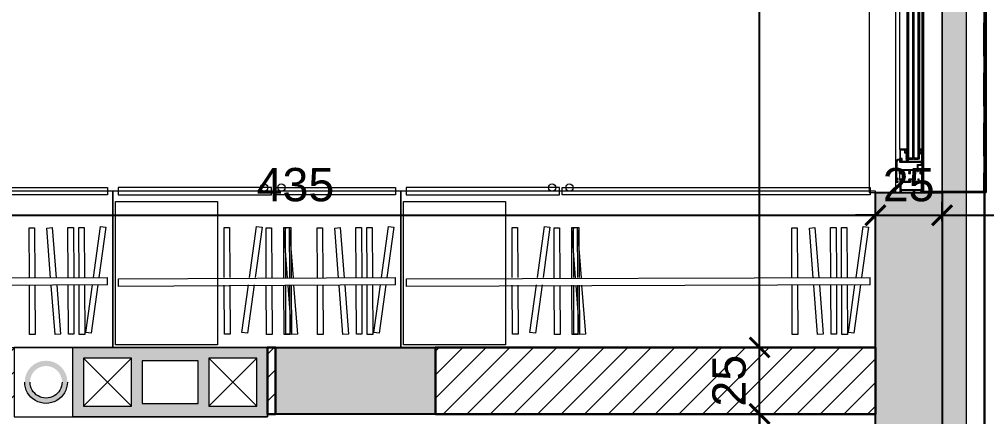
# Model space of a CAD drawing. Header units: centimetres. Extents: x 111832 to 117233, y -55119 to -48329.
# Drawn here: x 115608.3 to 115971.1, y -52508.4 to -52359.2 of the extents above; entities that cross this region are included whole.
import ezdxf

# ---------------------------------------------------------------- set-up
doc = ezdxf.new("R2010")
doc.units = ezdxf.units.CM
doc.header["$LTSCALE"] = 50
doc.header["$MEASUREMENT"] = 0
doc.linetypes.add('CACHE', pattern=[0.375, 0.25, -0.125])
doc.linetypes.add('CONTINU', pattern=[0])
doc.layers.get('0').update_dxf_attribs({"color": 8})
for name, color, linetype in [('BETON COUPE', 3, 'CONTINU'), ('BETON TRAME', 252, 'Continuous'), ('BORD', 5, 'Continuous'), ('COTE 50ème', 1, 'Continuous')]:
    doc.layers.add(name, color=color, linetype=linetype)
for name, color, linetype, lineweight in [('CONSOLE ISOL.', 214, 'Continuous', 15), ('ISOLATION', 252, 'Continuous', 0), ('MACONNERIE COUPE', 7, 'Continuous', 30), ('MACONNERIE HACHURE', 253, 'Continuous', 13), ('mobilimi', 8, 'Continuous', 9), ('PERCEMENT', 253, 'Continuous', 20), ('WD_Corner', 154, 'Continuous', 5), ('WINDOWS', 21, 'Continuous', 5)]:
    doc.layers.add(name, color=color, linetype=linetype, lineweight=lineweight)
doc.styles.add('RS_TXT_50', font='arial.ttf', dxfattribs={"height": 12.5})
doc.dimstyles.new('RS_50CM_LINEAIRE', dxfattribs={"dimscale": 5, "dimtxt": 12.5, "dimasz": 1.5, "dimexe": 1, "dimexo": 2.5, "dimgap": 1, "dimtad": 1, "dimdec": 1, "dimrnd": 0.5, "dimdsep": 46, "dimtxsty": 'RS_TXT_50', "dimblk1": 'ARCHTICK', "dimblk2": 'ARCHTICK', "dimsah": 1, "dimcen": 2.5, "dimdle": 1, "dimclrt": 4, "dimadec": 0, "dimazin": 2, "dimtfac": 1, "dimtdec": 1, "dimtix": 1, "dimtmove": 2, "dimatfit": 3, "dimfxl": 1, "dimtolj": 1, "dimtzin": 0, "dimarcsym": 0})

# ---------------------------------------------------------------- blocks, each defined once
blk = doc.blocks.new('DRITARE POS 1')
at = {"layer": 'WINDOWS'}
h = blk.add_hatch(dxfattribs=at)
h.set_pattern_fill('ANSI31', color=140, scale=2.5, angle=450)
h.set_pattern_definition([(135, (-46708.9128, -43897.46996), (-0.2209708691, -0.2209708691), [])])
h.paths.add_polyline_path([(-8.71, -124.96), (-8.71, -12.58), (-8.31, -12.58), (-8.31, -124.96)])
h.paths.add_polyline_path([(-6.71, -124.96), (-6.71, -12.58), (-6.31, -12.58), (-6.31, -124.96)])
h.paths.add_polyline_path([(-4.71, -124.96), (-4.71, -12.58), (-4.31, -12.58), (-4.31, -124.96)])
at = {"layer": 'WINDOWS', "transparency": 33554559}
h = blk.add_hatch(dxfattribs=at)
h.set_pattern_fill('ANSI31', color=140, angle=450)
h.set_pattern_definition([(135, (-46708.90849, -43880.46996), (-0.08838834765, -0.08838834765), [])])
h.paths.add_polyline_path([(-6.71, -12.58), (-8.31, -12.58), (-8.31, -12.98), (-6.71, -12.98)])
h.paths.add_polyline_path([(-4.71, -12.58), (-6.31, -12.58), (-6.31, -12.98), (-4.71, -12.98)])
h.paths.add_polyline_path([(-6.71, -124.56), (-8.31, -124.56), (-8.31, -124.96), (-6.71, -124.96)])
h.paths.add_polyline_path([(-4.71, -124.56), (-6.31, -124.56), (-6.31, -124.96), (-4.71, -124.96)])
h = blk.add_hatch(dxfattribs=at)
h.set_pattern_fill('ANSI31', color=256, angle=450)
h.set_pattern_definition([(135, (-46708.71279, -43842.46996), (-0.08838834765, -0.08838834765), [])])
h.paths.add_polyline_path([(-1.74, -12.58), (-1.74, -12.64), (-2.09, -12.64, -0.414214), (-2.15, -12.58), (-2.15, -12.21, -0.247394), (-2.13, -12.16, 1.657435), (-2.37, -12.03), (-2.37, -12.77, 0.414214), (-2.28, -12.86), (-1.81, -12.86, -0.414214), (-1.72, -12.95), (-1.72, -16, -0.414214), (-1.81, -16.09), (-3.16, -16.09, -0.414214), (-3.22, -16.03), (-3.22, -15.03, 0.414214), (-3.31, -14.93), (-3.76, -14.93, -0.414214), (-3.82, -14.88), (-3.82, -11.74, 0.737396), (-3.99, -11.69), (-4.23, -12.04, 0.603122), (-4.15, -12.19), (-4.08, -12.19, -0.414214), (-4.02, -12.25), (-4.02, -14.93), (-4.06, -14.93, 0.414214), (-4.12, -14.99), (-4.12, -15.19, 0.250765), (-4.09, -15.24), (-3.92, -15.37, 0.599022), (-3.84, -15.33), (-3.84, -15.25, -0.414214), (-3.78, -15.19), (-3.52, -15.19, -0.414214), (-3.46, -15.25), (-3.46, -16, -0.414214), (-3.52, -16.05), (-3.78, -16.05, -0.414214), (-3.84, -16), (-3.84, -15.92, 0.599022), (-3.92, -15.88), (-4.09, -16.01, 0.250765), (-4.12, -16.05), (-4.12, -16.26, 0.414214), (-4.06, -16.31), (-1.55, -16.31, 0.414214), (-1.5, -16.26), (-1.5, -12.64), (-1.5, -12.58)])
at = {"layer": 'WINDOWS', "color": 165, "linetype": 'CACHE'}
blk.add_line((-32.9, -270), (-32.9, 0), dxfattribs=at)
at = {"layer": 'WINDOWS'}
for p, q in [((-1.5, -4.97), (-1.5, -7.22)), ((-9.9, -8.75), (-9.9, -10.08)), ((-0.01, -11.48), (0, -126.13)), ((-9.89, -16.28), (-9.89, -121.28)), ((-9, -16.26), (-9, -121.28)), ((-4.11, -121.28), (-4.12, -16.26)), ((-1.5, -16.26), (-1.49, -121.28))]:
    blk.add_line(p, q, dxfattribs=at)
at = {"layer": 'WINDOWS', "color": 165}
for points in [[(-9.9, 0), (-9.9, -270), (-33.9, -270), (-33.9, 0)], [(-9.9, 0), (-33.9, 0), (-33.9, -0.4), (-10.3, -0.4)], [(-10.3, -269.6), (-10.3, -0.4), (-9.9, 0), (-9.9, -270)], [(0, 0), (0, -270), (10, -270), (10, 0)]]:
    blk.add_lwpolyline(points, close=True, dxfattribs=at)
at = {"layer": 'WINDOWS'}
for points in [[(-7.08, -5), (-7.02, -5.06, 0.198912), (-6.98, -5.08), (-4.97, -5.08, 0.198912), (-4.93, -5.06), (-4.78, -4.91, 0.198912), (-4.76, -4.87), (-4.76, -4.8, 0.414214), (-4.82, -4.74), (-5.01, -4.74, -0.340481), (-5.14, -4.65), (-5.14, -4.24, -0.414214), (-5.04, -4.14), (-1.87, -4.14, -0.414214), (-1.78, -4.24), (-1.78, -4.65, -0.414214), (-1.87, -4.74), (-2.09, -4.74, 0.414214), (-2.15, -4.8), (-2.15, -4.87, 0.198912), (-2.13, -4.91), (-1.98, -5.06, 0.198912), (-1.94, -5.08), (-1.55, -5.08, 0.414214), (-1.5, -5.02), (-1.5, -0.06, 0.414214), (-1.55, 0), (-2.13, 0, 0.322823), (-2.19, -0.04), (-2.24, -0.21, 0.511918), (-2.19, -0.28), (-1.87, -0.28, -0.414214), (-1.78, -0.37), (-1.78, -0.84, -0.414214), (-1.87, -0.93), (-6.57, -0.93, -0.414214), (-6.67, -0.84), (-6.67, -0.37, -0.414214), (-6.57, -0.28), (-6.44, -0.28, 0.511918), (-6.39, -0.21), (-6.45, -0.04, 0.322823), (-6.5, 0), (-7.12, 0, 0.322823), (-7.17, -0.04), (-7.23, -0.21, 0.511918), (-7.17, -0.28), (-7.04, -0.28, -0.414214), (-6.95, -0.37), (-6.95, -0.84, -0.414214), (-7.04, -0.93), (-9.52, -0.93, -0.414214), (-9.62, -0.84), (-9.62, -0.37, -0.414214), (-9.52, -0.28), (-9.21, -0.28, 0.511918), (-9.15, -0.21), (-9.21, -0.04, 0.322823), (-9.26, 0), (-9.84, 0, 0.414214), (-9.9, -0.06), (-9.9, -8.75, 0.414214), (-9.84, -8.81), (-9.06, -8.81, 0.414214), (-9, -8.75), (-9, -8.51, 0.250765), (-9.03, -8.47), (-9.19, -8.35, 0.599022), (-9.28, -8.4), (-9.28, -8.51, -0.414214), (-9.34, -8.57), (-9.6, -8.57, -0.414214), (-9.65, -8.51), (-9.65, -7.73, -0.414214), (-9.6, -7.67), (-9.34, -7.67, -0.414214), (-9.28, -7.73), (-9.28, -7.8, 0.599022), (-9.19, -7.85), (-9.03, -7.74, 0.250765), (-9, -7.69), (-9, -7.16, 1), (-9.21, -7.16), (-9.21, -7.37, -0.414214), (-9.26, -7.43), (-9.56, -7.43, -0.414214), (-9.62, -7.37), (-9.62, -4.2, -0.414214), (-9.56, -4.14), (-8.83, -4.14, -0.414214), (-8.74, -4.24), (-8.74, -4.89, 0.414214), (-8.55, -5.08), (-8.3, -5.08, 0.198912), (-8.26, -5.06), (-8.2, -5, 0.198912), (-8.18, -4.96), (-8.18, -4.85, 0.414214), (-8.24, -4.8), (-8.4, -4.8, -0.414214), (-8.46, -4.74), (-8.46, -4.24, -0.414214), (-8.37, -4.14), (-6.91, -4.14, -0.414214), (-6.82, -4.24), (-6.82, -4.74, -0.414214), (-6.87, -4.8), (-7.04, -4.8, 0.414214), (-7.1, -4.85), (-7.1, -4.96, 0.198912)], [(0, -4.01, 0.414214), (-0.06, -3.96), (-0.84, -3.96, 0.414214), (-0.9, -4.01), (-0.9, -4.22, 0.250765), (-0.88, -4.27), (-0.71, -4.4, 0.599022), (-0.62, -4.35), (-0.62, -4.26, -0.414214), (-0.56, -4.2), (-0.3, -4.2, -0.414214), (-0.25, -4.26), (-0.25, -5.04, -0.414214), (-0.3, -5.1), (-0.56, -5.1, -0.414214), (-0.62, -5.04), (-0.62, -4.95, 0.599022), (-0.71, -4.9), (-0.88, -5.03, 0.250765), (-0.9, -5.08), (-0.9, -5.28, 0.414214), (-0.84, -5.34), (-0.34, -5.34, -0.414214), (-0.28, -5.39), (-0.28, -8.34, -0.414214), (-0.38, -8.44), (-1.12, -8.44, -0.414214), (-1.22, -8.34), (-1.22, -7.32, 0.414214), (-1.31, -7.22), (-1.87, -7.22, 0.414214), (-1.96, -7.32), (-1.96, -7.45, 0.414214), (-1.91, -7.5), (-1.55, -7.5, -0.414214), (-1.5, -7.56), (-1.5, -8.01, -0.414214), (-1.55, -8.06), (-1.91, -8.06, 0.414214), (-1.96, -8.12), (-1.96, -8.38, -0.414214), (-2.02, -8.44), (-4.71, -8.44, -0.414214), (-4.76, -8.38), (-4.76, -8.12, 0.414214), (-4.82, -8.06), (-5.17, -8.06, -0.414214), (-5.23, -8.01), (-5.23, -7.56, -0.414214), (-5.17, -7.5), (-4.82, -7.5, 0.414214), (-4.76, -7.45), (-4.76, -7.32, 0.414214), (-4.86, -7.22), (-5.42, -7.22, 0.414214), (-5.51, -7.32), (-5.51, -8.34, -0.414214), (-5.6, -8.44), (-6.39, -8.44, -0.414214), (-6.48, -8.34), (-6.48, -7.22, 0.809546), (-6.66, -7.19), (-6.85, -7.61, 0.543142), (-6.8, -7.69, -0.414214), (-6.74, -7.75), (-6.74, -8.34, -0.414214), (-6.84, -8.44), (-8.07, -8.44, -0.414214), (-8.12, -8.38), (-8.12, -8.03, 0.414214), (-8.18, -7.97), (-8.35, -7.97, 0.414214), (-8.4, -8.03), (-8.4, -10.25, -0.414214), (-8.5, -10.34), (-9.56, -10.34, -0.414214), (-9.62, -10.29), (-9.62, -10.08, 0.414214), (-9.67, -10.02), (-9.84, -10.02, 0.414214), (-9.9, -10.08), (-9.9, -16.26, 0.414214), (-9.84, -16.31), (-9.06, -16.31, 0.414214), (-9, -16.26), (-9, -16.05, 0.250765), (-9.03, -16.01), (-9.19, -15.88, 0.599022), (-9.28, -15.92), (-9.28, -16.02, -0.414214), (-9.34, -16.07), (-9.6, -16.07, -0.414214), (-9.65, -16.02), (-9.65, -15.23, -0.414214), (-9.6, -15.18), (-9.34, -15.18, -0.414214), (-9.28, -15.23), (-9.28, -15.33, 0.599022), (-9.19, -15.37), (-9.03, -15.24, 0.250765), (-9, -15.19), (-9, -14.62, 0.414214), (-9.06, -14.56), (-9.15, -14.56, 0.414214), (-9.21, -14.62), (-9.21, -14.88, -0.414214), (-9.26, -14.93), (-9.56, -14.93, -0.414214), (-9.62, -14.88), (-9.62, -11.7, -0.414214), (-9.56, -11.65), (-4.73, -11.65, -0.414214), (-4.68, -11.7), (-4.68, -12.53, 0.414214), (-4.62, -12.58), (-4.23, -12.58, 0.198912), (-4.19, -12.56), (-4.04, -12.41, 0.198912), (-4.02, -12.37), (-4.02, -12.3, 0.414214), (-4.08, -12.25), (-4.3, -12.25, -0.414214), (-4.4, -12.15), (-4.4, -11.74, -0.414214), (-4.3, -11.65), (-1.87, -11.65, -0.414214), (-1.78, -11.74), (-1.78, -12.15, -0.414214), (-1.87, -12.25), (-2.09, -12.25, 0.414214), (-2.15, -12.3), (-2.15, -12.37, 0.198912), (-2.13, -12.41), (-1.98, -12.56, 0.198912), (-1.94, -12.58), (-1.22, -12.58, 0.414214), (0, -11.37)], [(-1.5, -12.21, 0.414214), (-1.4, -12.3), (-1.18, -12.3), (-1.18, -12.3, 0.414214), (-0.28, -11.37), (-0.28, -8.77, 0.414214), (-0.34, -8.72), (-8.07, -8.72, 0.414214), (-8.12, -8.77), (-8.12, -10.53, -0.414214), (-8.22, -10.62), (-9.52, -10.62, 0.414214), (-9.62, -10.71), (-9.62, -11.27, 0.414214), (-9.52, -11.37), (-1.59, -11.37, -0.414214), (-1.5, -11.46)], [(-1.74, -12.64), (-2.09, -12.64, -0.414214), (-2.15, -12.58), (-2.15, -12.21, -0.247394), (-2.13, -12.16, 1.657435), (-2.37, -12.03), (-2.37, -12.77, 0.414214), (-2.28, -12.86), (-1.81, -12.86, -0.414214), (-1.72, -12.95), (-1.72, -16, -0.414214), (-1.81, -16.09), (-3.16, -16.09, -0.414214), (-3.22, -16.03), (-3.22, -15.03, 0.414214), (-3.31, -14.93), (-3.76, -14.93, -0.414214), (-3.82, -14.88), (-3.82, -11.74, 0.737396), (-3.99, -11.69), (-4.23, -12.04, 0.603122), (-4.15, -12.19), (-4.08, -12.19, -0.414214), (-4.02, -12.25), (-4.02, -14.93), (-4.06, -14.93, 0.414214), (-4.12, -14.99), (-4.12, -15.19, 0.250765), (-4.09, -15.24), (-3.92, -15.37, 0.599022), (-3.84, -15.33), (-3.84, -15.25, -0.414214), (-3.78, -15.19), (-3.52, -15.19, -0.414214), (-3.46, -15.25), (-3.46, -16, -0.414214), (-3.52, -16.05), (-3.78, -16.05, -0.414214), (-3.84, -16), (-3.84, -15.92, 0.599022), (-3.92, -15.88), (-4.09, -16.01, 0.250765), (-4.12, -16.05), (-4.12, -16.26, 0.414214), (-4.06, -16.31), (-1.55, -16.31, 0.414214), (-1.5, -16.26), (-1.5, -12.64), (-1.5, -12.58), (-1.74, -12.58)]]:
    blk.add_lwpolyline(points, format="xyb", close=True, dxfattribs=at)
for points in [[(-9.9, -270), (-9.9, 0), (0, 0), (0, -270)], [(-1.78, -1.27), (-1.83, -1.21), (-9.56, -1.21), (-9.62, -1.27), (-9.62, -3.81), (-9.56, -3.86), (-6.63, -3.86), (-6.54, -3.96), (-6.54, -4.7), (-6.44, -4.8), (-5.51, -4.8), (-5.42, -4.7), (-5.42, -3.96), (-5.32, -3.86), (-1.83, -3.86), (-1.78, -3.81)]]:
    blk.add_lwpolyline(points, close=True, dxfattribs=at)
at = {"layer": 'WINDOWS', "color": 140}
for points in [[(-8.71, -124.96), (-8.71, -12.58), (-8.31, -12.58), (-8.31, -124.96)], [(-6.71, -12.58), (-8.31, -12.58), (-8.31, -12.98), (-6.71, -12.98)], [(-6.71, -124.96), (-6.71, -12.58), (-6.31, -12.58), (-6.31, -124.96)], [(-4.71, -12.58), (-6.31, -12.58), (-6.31, -12.98), (-4.71, -12.98)], [(-4.71, -124.96), (-4.71, -12.58), (-4.31, -12.58), (-4.31, -124.96)]]:
    blk.add_lwpolyline(points, close=True, dxfattribs=at)
blk = doc.blocks.new('A$Cbd0f62bb')
at = {"layer": 'mobilimi'}
for p, q in [((2.02, -23.44), (175.86, -22.93)), ((180.02, -23.44), (283.86, -22.93)), ((175.86, -25.76), (2.02, -26.31)), ((5.13, -26.32), (5.12, -26.32)), ((283.86, -25.76), (180.02, -26.31)), ((183.13, -26.32), (183.12, -26.32))]:
    blk.add_line(p, q, dxfattribs=at)
for points in [[(0, -58.62), (178, -58.62), (178, 0), (0, 0)], [(178, -58.62), (286, -58.62), (286, 0), (178, 0)], [(138.73, -1), (177, -1), (177, -54.78), (138.73, -54.78)], [(246.73, -1), (285, -1), (285, -54.78), (246.73, -54.78)], [(2.02, -57.25), (117.5, -57.25), (117.5, -60), (2.02, -60)], [(175.98, -57.25), (118.5, -57.25), (118.5, -60), (175.98, -60)], [(180.02, -57.25), (225.5, -57.25), (225.5, -60), (180.02, -60)], [(283.98, -57.25), (226.5, -57.25), (226.5, -60), (283.98, -60)]]:
    blk.add_lwpolyline(points, close=True, dxfattribs=at)
for points in [[(5.55, -23.46), (8.05, -5.38), (10.1, -5.66)], [(10.1, -5.66), (7.65, -23.45)], [(10.56, -23.37), (10.47, -4.9), (12.55, -4.89)], [(12.55, -4.89), (12.64, -23.36)], [(14.63, -23.42), (14.54, -4.94), (16.62, -4.93)], [(16.62, -4.93), (16.71, -23.41)], [(21.01, -23.32), (19.59, -4.98), (21.66, -4.82)], [(21.66, -4.82), (23.09, -23.31)], [(29.19, -23.28), (29.1, -4.81), (31.18, -4.8)], [(31.18, -4.8), (31.27, -23.27)], [(110.16, -23.32), (108.74, -4.98), (110.81, -4.82)], [(110.81, -4.82), (112.24, -23.31)], [(111.05, -23.42), (110.96, -4.94), (113.04, -4.93)], [(111.71, -23.37), (111.62, -4.9), (113.7, -4.89)], [(113.04, -4.93), (113.13, -23.41)], [(113.7, -4.89), (113.79, -23.36)], [(118.34, -23.28), (118.25, -4.81), (120.33, -4.8)], [(120.33, -4.8), (120.42, -23.27)], [(125.01, -23.46), (127.51, -5.38), (129.56, -5.66)], [(129.56, -5.66), (127.11, -23.45)], [(134.09, -23.42), (134, -4.94), (136.08, -4.93)], [(136.08, -4.93), (136.17, -23.41)], [(183.55, -23.46), (186.05, -5.38), (188.1, -5.66)], [(188.1, -5.66), (185.65, -23.45)], [(188.56, -23.37), (188.47, -4.9), (190.55, -4.89)], [(190.55, -4.89), (190.64, -23.36)], [(192.63, -23.42), (192.54, -4.94), (194.62, -4.93)], [(194.62, -4.93), (194.71, -23.41)], [(199.01, -23.32), (197.59, -4.98), (199.66, -4.82)], [(199.66, -4.82), (201.09, -23.31)], [(207.19, -23.28), (207.1, -4.81), (209.18, -4.8)], [(209.18, -4.8), (209.27, -23.27)], [(218.16, -23.32), (216.74, -4.98), (218.81, -4.82)], [(218.81, -4.82), (220.24, -23.31)], [(219.05, -23.42), (218.96, -4.94), (221.04, -4.93)], [(219.71, -23.37), (219.62, -4.9), (221.7, -4.89)], [(221.04, -4.93), (221.13, -23.41)], [(221.7, -4.89), (221.79, -23.36)], [(226.34, -23.28), (226.25, -4.81), (228.33, -4.8)], [(228.33, -4.8), (228.42, -23.27)], [(233.01, -23.46), (235.51, -5.38), (237.56, -5.66)], [(237.56, -5.66), (235.11, -23.45)], [(242.09, -23.42), (242, -4.94), (244.08, -4.93)], [(244.08, -4.93), (244.17, -23.41)], [(2.02, -23.44), (2.02, -26.31)], [(175.86, -22.93), (175.86, -25.76)], [(180.02, -23.44), (180.02, -26.31)], [(283.86, -22.93), (283.86, -25.76)], [(7.26, -26.27), (4.63, -45.4), (2.57, -45.11), (5.17, -26.28)], [(12.65, -26.18), (12.74, -45), (10.67, -45.01), (10.57, -26.19)], [(16.72, -26.23), (16.81, -45.05), (14.74, -45.06), (14.64, -26.24)], [(23.3, -26.13), (24.75, -44.82), (22.68, -44.98), (21.22, -26.14)], [(31.28, -26.09), (31.37, -44.91), (29.3, -44.92), (29.21, -26.1)], [(112.46, -26.13), (113.9, -44.82), (111.83, -44.98), (110.38, -26.14)], [(113.14, -26.23), (113.23, -45.05), (111.16, -45.06), (111.07, -26.24)], [(113.8, -26.18), (113.89, -45), (111.82, -45.01), (111.73, -26.19)], [(120.43, -26.09), (120.52, -44.91), (118.45, -44.92), (118.36, -26.1)], [(126.72, -26.27), (124.09, -45.4), (122.03, -45.11), (124.62, -26.28)], [(136.18, -26.23), (136.27, -45.05), (134.2, -45.06), (134.1, -26.24)], [(185.26, -26.27), (182.63, -45.4), (180.57, -45.11), (183.17, -26.28)], [(190.65, -26.18), (190.74, -45), (188.67, -45.01), (188.57, -26.19)], [(194.72, -26.23), (194.81, -45.05), (192.74, -45.06), (192.64, -26.24)], [(201.3, -26.13), (202.75, -44.82), (200.68, -44.98), (199.22, -26.14)], [(209.28, -26.09), (209.37, -44.91), (207.3, -44.92), (207.21, -26.1)], [(220.46, -26.13), (221.9, -44.82), (219.83, -44.98), (218.38, -26.14)], [(221.14, -26.23), (221.23, -45.05), (219.16, -45.06), (219.07, -26.24)], [(221.8, -26.18), (221.89, -45), (219.82, -45.01), (219.73, -26.19)], [(228.43, -26.09), (228.52, -44.91), (226.45, -44.92), (226.36, -26.1)], [(234.72, -26.27), (232.09, -45.4), (230.03, -45.11), (232.62, -26.28)], [(244.18, -26.23), (244.27, -45.05), (242.2, -45.06), (242.1, -26.24)]]:
    blk.add_lwpolyline(points, dxfattribs=at)
for centre in [(114.75, -60), (121.25, -60), (222.75, -60), (229.25, -60)]:
    blk.add_circle(centre, 1.38, dxfattribs=at)
blk = doc.blocks.new('A$C5732e8cf')
at = {"layer": 'mobilimi'}
for p, q in [((2.02, -23.44), (105.86, -22.93)), ((105.86, -25.76), (2.02, -26.31)), ((5.13, -26.32), (5.12, -26.32))]:
    blk.add_line(p, q, dxfattribs=at)
for points in [[(0, -58.62), (108, -58.62), (108, 0), (0, 0)], [(68.73, -1), (107, -1), (107, -54.78), (68.73, -54.78)], [(2.02, -57.25), (47.5, -57.25), (47.5, -60), (2.02, -60)], [(105.98, -57.25), (48.5, -57.25), (48.5, -60), (105.98, -60)]]:
    blk.add_lwpolyline(points, close=True, dxfattribs=at)
for points in [[(5.55, -23.46), (8.05, -5.38), (10.1, -5.66)], [(10.1, -5.66), (7.65, -23.45)], [(10.56, -23.37), (10.47, -4.9), (12.55, -4.89)], [(12.55, -4.89), (12.64, -23.36)], [(14.63, -23.42), (14.54, -4.94), (16.62, -4.93)], [(16.62, -4.93), (16.71, -23.41)], [(21.01, -23.32), (19.59, -4.98), (21.66, -4.82)], [(21.66, -4.82), (23.09, -23.31)], [(29.19, -23.28), (29.1, -4.81), (31.18, -4.8)], [(31.18, -4.8), (31.27, -23.27)], [(40.16, -23.32), (38.74, -4.98), (40.81, -4.82)], [(40.81, -4.82), (42.24, -23.31)], [(41.05, -23.42), (40.96, -4.94), (43.04, -4.93)], [(41.71, -23.37), (41.62, -4.9), (43.7, -4.89)], [(43.04, -4.93), (43.13, -23.41)], [(43.7, -4.89), (43.79, -23.36)], [(48.34, -23.28), (48.25, -4.81), (50.33, -4.8)], [(50.33, -4.8), (50.42, -23.27)], [(55.01, -23.46), (57.51, -5.38), (59.56, -5.66)], [(59.56, -5.66), (57.11, -23.45)], [(64.09, -23.42), (64, -4.94), (66.08, -4.93)], [(66.08, -4.93), (66.17, -23.41)], [(-2.14, -22.93), (-2.14, -25.76)], [(2.02, -23.44), (2.02, -26.31)], [(105.86, -22.93), (105.86, -25.76)], [(7.26, -26.27), (4.63, -45.4), (2.57, -45.11), (5.17, -26.28)], [(12.65, -26.18), (12.74, -45), (10.67, -45.01), (10.57, -26.19)], [(16.72, -26.23), (16.81, -45.05), (14.74, -45.06), (14.64, -26.24)], [(23.3, -26.13), (24.75, -44.82), (22.68, -44.98), (21.22, -26.14)], [(31.28, -26.09), (31.37, -44.91), (29.3, -44.92), (29.21, -26.1)], [(42.46, -26.13), (43.9, -44.82), (41.83, -44.98), (40.38, -26.14)], [(43.14, -26.23), (43.23, -45.05), (41.16, -45.06), (41.07, -26.24)], [(43.8, -26.18), (43.89, -45), (41.82, -45.01), (41.73, -26.19)], [(50.43, -26.09), (50.52, -44.91), (48.45, -44.92), (48.36, -26.1)], [(56.72, -26.27), (54.09, -45.4), (52.03, -45.11), (54.62, -26.28)], [(66.18, -26.23), (66.27, -45.05), (64.2, -45.06), (64.1, -26.24)]]:
    blk.add_lwpolyline(points, dxfattribs=at)
for centre in [(44.75, -60), (51.25, -60)]:
    blk.add_circle(centre, 1.38, dxfattribs=at)
blk = doc.blocks.new('_ArchTick')
at = {"color": 0, "linetype": 'ByBlock', "const_width": 0.15}
blk.add_lwpolyline([(-0.5, -0.5), (0.5, 0.5)], dxfattribs=at)
blk = doc.blocks.new('*D1172')
at = {"layer": 'COTE 50ème', "color": 0, "lineweight": -2, "ltscale": 0.5, "transparency": 16777216}
for p, q in [((115494.37, -52469.86), (115494.37, -52427.71)), ((115929.37, -52430.91), (115929.37, -52427.71)), ((115489.37, -52432.71), (115934.37, -52432.71))]:
    blk.add_line(p, q, dxfattribs=at)
at = {"layer": 'Defpoints', "color": 0, "ltscale": 0.5, "transparency": 16777216}
for p in [(115929.37, -52432.71), (115929.37, -52443.41), (115494.37, -52482.36)]:
    blk.add_point(p, dxfattribs=at)
at = {"layer": 'COTE 50ème', "color": 0, "lineweight": -2, "ltscale": 0.5, "transparency": 16777216, "xscale": 7.5, "yscale": 7.5, "zscale": 7.5, "rotation": 180}
blk.add_blockref('_ArchTick', (115494.37, -52432.71), dxfattribs=at)
at = {"layer": 'COTE 50ème', "color": 0, "lineweight": -2, "ltscale": 0.5, "transparency": 16777216, "xscale": 7.5, "yscale": 7.5, "zscale": 7.5}
blk.add_blockref('_ArchTick', (115929.37, -52432.71), dxfattribs=at)
at = {"layer": 'COTE 50ème', "color": 4, "ltscale": 0.5, "transparency": 16777216, "insert": (115711.87, -52421.32), "char_height": 12.5, "attachment_point": 5, "style": 'RS_TXT_50'}
blk.add_mtext('\\A1;435', dxfattribs=at)
blk = doc.blocks.new('*D1173')
at = {"layer": 'COTE 50ème', "color": 0, "lineweight": -2, "ltscale": 0.5, "transparency": 16777216}
for p, q in [((115929.37, -52430.91), (115929.37, -52427.71)), ((115954.37, -52434.98), (115954.37, -52427.71)), ((115929.37, -52432.71), (115921.87, -52432.71)), ((115929.37, -52432.71), (115954.37, -52432.71)), ((115954.37, -52432.71), (115961.87, -52432.71))]:
    blk.add_line(p, q, dxfattribs=at)
at = {"layer": 'Defpoints', "color": 0, "ltscale": 0.5, "transparency": 16777216}
for p in [(115954.37, -52432.71), (115929.37, -52443.41), (115954.37, -52447.48)]:
    blk.add_point(p, dxfattribs=at)
at = {"layer": 'COTE 50ème', "color": 0, "lineweight": -2, "ltscale": 0.5, "transparency": 16777216, "xscale": 7.5, "yscale": 7.5, "zscale": 7.5}
blk.add_blockref('_ArchTick', (115929.37, -52432.71), dxfattribs=at)
at = {"layer": 'COTE 50ème', "color": 0, "lineweight": -2, "ltscale": 0.5, "transparency": 16777216, "xscale": 7.5, "yscale": 7.5, "zscale": 7.5, "rotation": 180}
blk.add_blockref('_ArchTick', (115954.37, -52432.71), dxfattribs=at)
at = {"layer": 'COTE 50ème', "color": 4, "ltscale": 0.5, "transparency": 16777216, "insert": (115941.87, -52421.32), "char_height": 12.5, "attachment_point": 5, "style": 'RS_TXT_50'}
blk.add_mtext('\\A1;25', dxfattribs=at)
blk = doc.blocks.new('*D1174')
at = {"layer": 'COTE 50ème', "color": 0, "lineweight": -2, "ltscale": 0.5, "transparency": 16777216}
for p, q in [((115954.37, -52434.98), (115954.37, -52427.71)), ((116034.37, -52449.86), (116034.37, -52427.71)), ((115949.37, -52432.71), (116039.37, -52432.71))]:
    blk.add_line(p, q, dxfattribs=at)
at = {"layer": 'Defpoints', "color": 0, "ltscale": 0.5, "transparency": 16777216}
for p in [(116034.37, -52432.71), (115954.37, -52447.48), (116034.37, -52462.36)]:
    blk.add_point(p, dxfattribs=at)
at = {"layer": 'COTE 50ème', "color": 0, "lineweight": -2, "ltscale": 0.5, "transparency": 16777216, "xscale": 7.5, "yscale": 7.5, "zscale": 7.5, "rotation": 180}
blk.add_blockref('_ArchTick', (115954.37, -52432.71), dxfattribs=at)
at = {"layer": 'COTE 50ème', "color": 0, "lineweight": -2, "ltscale": 0.5, "transparency": 16777216, "xscale": 7.5, "yscale": 7.5, "zscale": 7.5}
blk.add_blockref('_ArchTick', (116034.37, -52432.71), dxfattribs=at)
at = {"layer": 'COTE 50ème', "color": 4, "ltscale": 0.5, "transparency": 16777216, "insert": (115994.37, -52421.32), "char_height": 12.5, "attachment_point": 5, "style": 'RS_TXT_50'}
blk.add_mtext('\\A1;80', dxfattribs=at)
blk = doc.blocks.new('*D1256')
at = {"layer": 'COTE 50ème', "color": 0, "lineweight": -2, "ltscale": 0.5, "transparency": 16777216}
for p, q in [((115885.94, -52784.36), (115885.94, -52502.36)), ((115890.6, -52507.36), (115880.94, -52507.36)), ((115890.6, -52779.36), (115880.94, -52779.36))]:
    blk.add_line(p, q, dxfattribs=at)
at = {"layer": 'Defpoints', "color": 0, "ltscale": 0.5, "transparency": 16777216}
for p in [(115885.94, -52507.36), (115903.1, -52507.36), (115903.1, -52779.36)]:
    blk.add_point(p, dxfattribs=at)
at = {"layer": 'COTE 50ème', "color": 0, "lineweight": -2, "ltscale": 0.5, "transparency": 16777216, "xscale": 7.5, "yscale": 7.5, "zscale": 7.5}
for p, rotation in [((115885.94, -52507.36), 90), ((115885.94, -52779.36), 270)]:
    blk.add_blockref('_ArchTick', p, dxfattribs=dict(at, rotation=rotation))
at = {"layer": 'COTE 50ème', "color": 4, "ltscale": 0.5, "transparency": 16777216, "insert": (115874.67, -52643.36), "char_height": 12.5, "attachment_point": 5, "rotation": 90, "style": 'RS_TXT_50'}
blk.add_mtext('\\A1;272', dxfattribs=at)
blk = doc.blocks.new('*D1257')
at = {"layer": 'COTE 50ème', "color": 0, "lineweight": -2, "ltscale": 0.5, "transparency": 16777216}
for p, q in [((115885.94, -52482.36), (115885.94, -52474.86)), ((115890.6, -52482.36), (115880.94, -52482.36)), ((115885.94, -52507.36), (115885.94, -52482.36)), ((115890.6, -52507.36), (115880.94, -52507.36)), ((115885.94, -52507.36), (115885.94, -52514.86))]:
    blk.add_line(p, q, dxfattribs=at)
at = {"layer": 'Defpoints', "color": 0, "ltscale": 0.5, "transparency": 16777216}
for p in [(115885.94, -52482.36), (115903.1, -52482.36), (115903.1, -52507.36)]:
    blk.add_point(p, dxfattribs=at)
at = {"layer": 'COTE 50ème', "color": 0, "lineweight": -2, "ltscale": 0.5, "transparency": 16777216, "xscale": 7.5, "yscale": 7.5, "zscale": 7.5}
for p, rotation in [((115885.94, -52482.36), 270), ((115885.94, -52507.36), 90)]:
    blk.add_blockref('_ArchTick', p, dxfattribs=dict(at, rotation=rotation))
at = {"layer": 'COTE 50ème', "color": 4, "ltscale": 0.5, "transparency": 16777216, "insert": (115874.56, -52494.86), "char_height": 12.5, "attachment_point": 5, "rotation": 90, "style": 'RS_TXT_50'}
blk.add_mtext('\\A1;25', dxfattribs=at)
blk = doc.blocks.new('*D1258')
at = {"layer": 'COTE 50ème', "color": 0, "lineweight": -2, "ltscale": 0.5, "transparency": 16777216}
for p, q in [((115885.94, -52487.36), (115885.94, -52077.36)), ((115893.2, -52082.36), (115880.94, -52082.36)), ((115890.6, -52482.36), (115880.94, -52482.36))]:
    blk.add_line(p, q, dxfattribs=at)
at = {"layer": 'Defpoints', "color": 0, "ltscale": 0.5, "transparency": 16777216}
for p in [(115885.94, -52082.36), (115905.7, -52082.36), (115903.1, -52482.36)]:
    blk.add_point(p, dxfattribs=at)
at = {"layer": 'COTE 50ème', "color": 0, "lineweight": -2, "ltscale": 0.5, "transparency": 16777216, "xscale": 7.5, "yscale": 7.5, "zscale": 7.5}
for p, rotation in [((115885.94, -52082.36), 90), ((115885.94, -52482.36), 270)]:
    blk.add_blockref('_ArchTick', p, dxfattribs=dict(at, rotation=rotation))
at = {"layer": 'COTE 50ème', "color": 4, "ltscale": 0.5, "transparency": 16777216, "insert": (115874.56, -52282.36), "char_height": 12.5, "attachment_point": 5, "rotation": 90, "style": 'RS_TXT_50'}
blk.add_mtext('\\A1;400', dxfattribs=at)

msp = doc.modelspace()

# ---------------------------------------------------------------- hatches: boundary and pattern name
at = {"layer": 'BETON TRAME', "transparency": 33554559}
h = msp.add_hatch(color=256, dxfattribs=at)
h.dxf.hatch_style = 1
h.paths.add_polyline_path([(115189.37, -52797.36), (115224.37, -52797.36), (115224.37, -53272.36), (114694.37, -53272.36), (114694.37, -52797.36), (114729.37, -52797.36), (114729.37, -53232.36), (114939.37, -53232.36), (114939.37, -52902.36), (114979.37, -52902.36), (114979.37, -53232.36), (115189.37, -53232.36)])
h.paths.add_polyline_path([(114824.37, -52057.36), (114799.37, -52057.36), (114799.37, -52562.36), (114824.37, -52562.36)])
h.paths.add_polyline_path([(115119.37, -52057.36), (115094.37, -52057.36), (115094.37, -52562.36), (115119.37, -52562.36)])
h.paths.add_polyline_path([(114689.37, -52082.36), (114799.37, -52082.36), (114799.37, -52057.36), (114689.37, -52057.36)])
h.paths.add_polyline_path([(114229.37, -52082.36), (114329.37, -52082.36), (114329.37, -52057.36), (114229.37, -52057.36)])
h.paths.add_polyline_path([(113989.37, -52147.36), (113964.37, -52147.36), (113964.37, -52057.36), (113989.37, -52057.36)])
h.paths.add_polyline_path([(113964.37, -52567.36), (113989.37, -52567.36), (113989.37, -52424.25), (113964.37, -52424.25)])
h.paths.add_polyline_path([(113964.37, -52887.36), (113989.37, -52887.36), (113989.37, -52747.36), (113964.37, -52747.36)])
h.paths.add_polyline_path([(113964.37, -53134.36), (114044.37, -53134.36), (114044.37, -53109.36), (113989.37, -53109.36), (113989.37, -53082.36), (113964.37, -53082.36)])
h.paths.add_polyline_path([(114329.37, -53134.36), (114399.37, -53134.36), (114399.37, -53109.36), (114329.37, -53109.36)])
h.paths.add_polyline_path([(114484.37, -53134.36), (114499.37, -53134.36), (114499.37, -53109.36), (114484.37, -53109.36)])
h.paths.add_polyline_path([(115434.48, -53134.36), (115419.37, -53134.36), (115419.37, -53109.36), (115434.48, -53109.36)])
h.paths.add_polyline_path([(115589.37, -53134.36), (115519.37, -53134.36), (115519.37, -53109.36), (115589.37, -53109.36)])
h.paths.add_polyline_path([(115954.37, -53134.36), (115874.37, -53134.36), (115874.37, -53109.36), (115929.37, -53109.36), (115929.37, -53062.36), (115954.37, -53062.36)])
h.paths.add_polyline_path([(115954.37, -52887.36), (115929.37, -52887.36), (115929.37, -52747.36), (115954.37, -52747.36)])
h.paths.add_polyline_path([(115929.37, -52147.36), (115954.37, -52147.36), (115954.37, -52057.36), (115929.37, -52057.36)])
h.paths.add_polyline_path([(115689.37, -52082.36), (115689.37, -52057.36), (115589.37, -52057.36), (115589.37, -52082.36)])
h.paths.add_polyline_path([(115119.37, -52082.36), (115229.37, -52082.36), (115229.37, -52057.36), (115119.37, -52057.36)])
h.paths.add_polyline_path([(115954.37, -52567.36), (115929.37, -52567.36), (115929.37, -52424.25), (115954.37, -52424.25)])
h.paths.add_polyline_path([(115764.37, -52507.36), (115704.37, -52507.36), (115704.37, -52482.36), (115764.37, -52482.36)])
h.paths.add_polyline_path([(115579.37, -52507.36), (115519.37, -52507.36), (115519.37, -52482.36), (115579.37, -52482.36)])
h.paths.add_polyline_path([(114339.37, -52507.36), (114399.37, -52507.36), (114399.37, -52482.36), (114339.37, -52482.36)])
h.paths.add_polyline_path([(114154.37, -52507.36), (114214.37, -52507.36), (114214.37, -52482.36), (114154.37, -52482.36)])
at = {"layer": 'ISOLATION', "transparency": 33554687}
h = msp.add_hatch(dxfattribs=at)
h.set_pattern_fill('INSUL', color=256, scale=10, angle=45)
h.set_pattern_definition([(45, (1225.213, 1325.2256), (-2.65165043, 2.65165043), []), (45, (1224.329, 1326.1095), (-2.65165043, 2.65165043), [1.25, -1.25]), (45, (1223.445, 1326.9934), (-2.65165043, 2.65165043), [1.25, -1.25])])
h.paths.add_polyline_path([(115062.37, -53272.36), (115224.37, -53272.36), (115224.37, -53147.36), (115519.37, -53147.36), (115519.37, -53134.36), (115954.37, -53134.36), (115954.37, -52082.36), (116034.37, -52082.36), (116034.37, -52122.36), (116059.37, -52122.36), (116059.37, -52057.36), (114824.37, -52057.36), (114824.37, -52048.36), (116068.37, -52048.36), (116068.37, -52131.36), (116025.37, -52131.36), (116025.37, -52091.36), (115963.37, -52091.36), (115963.37, -53143.36), (115528.37, -53143.36), (115528.37, -53156.36), (115233.37, -53156.36), (115233.37, -53281.36), (115062.37, -53281.36)])
at = {"layer": 'MACONNERIE HACHURE'}
h = msp.add_hatch(dxfattribs=at)
h.set_pattern_fill('ANSI31', color=256, scale=50, style=0)
h.set_pattern_definition([(45, (923.721, 14234.1016), (-4.41941738, 4.41941738), [])])
h.paths.add_polyline_path([(114499.37, -53137.36), (114499.37, -53147.36), (114399.37, -53147.36), (114399.37, -53097.36), (114499.37, -53097.36), (114499.37, -53107.36), (114414.37, -53107.36), (114414.37, -53137.36)])
h.paths.add_polyline_path([(115954.37, -52057.36), (116034.37, -52057.36), (116034.37, -52082.36), (115954.37, -52082.36)])
h.paths.add_polyline_path([(113964.37, -52057.36), (113884.37, -52057.36), (113884.37, -52082.36), (113964.37, -52082.36)])
h.paths.add_polyline_path([(113884.37, -52082.36), (113859.37, -52082.36), (113859.37, -52130.36), (113884.37, -52130.36)])
h.paths.add_polyline_path([(113989.37, -52154.25), (113964.37, -52154.25), (113964.37, -52147.36), (113989.37, -52147.36)])
h.paths.add_polyline_path([(115954.37, -52154.25), (115929.37, -52154.25), (115929.37, -52147.36), (115954.37, -52147.36)])
h.paths.add_polyline_path([(114926.37, -53272.36), (114926.37, -53387.36), (114992.37, -53387.36), (114992.37, -53272.36), (114972.37, -53272.36), (114972.37, -53367.36), (114946.37, -53367.36), (114946.37, -53272.36)])
h.paths.add_polyline_path([(115224.37, -53762.36), (115294.37, -53762.36), (115294.37, -53622.36), (115269.37, -53622.36), (115269.37, -53737.36), (115224.37, -53737.36)])
h.paths.add_polyline_path([(114694.37, -53762.36), (114624.37, -53762.36), (114624.37, -53622.36), (114649.37, -53622.36), (114649.37, -53737.36), (114694.37, -53737.36)])
h.paths.add_polyline_path([(114224.37, -53134.36), (114329.37, -53134.36), (114329.37, -53109.36), (114224.37, -53109.36)])
h.paths.add_polyline_path([(115694.37, -53134.36), (115589.37, -53134.36), (115589.37, -53109.36), (115694.37, -53109.36)])
h.paths.add_polyline_path([(113964.37, -52902.25), (113989.37, -52902.25), (113989.37, -52887.36), (113964.37, -52887.36)])
h.paths.add_polyline_path([(116034.37, -53342.47), (116059.37, -53342.47), (116059.37, -53397.36), (116034.37, -53397.36)])
h.paths.add_polyline_path([(116034.37, -53087.36), (116059.37, -53087.36), (116059.37, -53157.36), (116034.37, -53157.36)])
h.paths.add_polyline_path([(116034.37, -52902.25), (116059.37, -52902.25), (116059.37, -52747.36), (116034.37, -52747.36)])
h.paths.add_polyline_path([(116034.37, -52502.36), (116059.37, -52502.36), (116059.37, -52542.36), (116034.37, -52542.36)])
h.paths.add_polyline_path([(113884.37, -53342.47), (113859.37, -53342.47), (113859.37, -53397.36), (113884.37, -53397.36)])
h.paths.add_polyline_path([(113884.37, -53087.36), (113859.37, -53087.36), (113859.37, -53157.36), (113884.37, -53157.36)])
h.paths.add_polyline_path([(113884.37, -52902.25), (113859.37, -52902.25), (113859.37, -52747.36), (113884.37, -52747.36)])
h.paths.add_polyline_path([(113884.37, -52494.36), (113859.37, -52494.36), (113859.37, -52542.36), (113884.37, -52542.36)])
h.paths.add_polyline_path([(115929.37, -52507.36), (115764.37, -52507.36), (115764.37, -52482.36), (115929.37, -52482.36)])
h.paths.add_polyline_path([(115704.37, -52507.36), (115701.34, -52507.36), (115701.34, -52482.36), (115704.37, -52482.36)])
h.paths.add_polyline_path([(115606.34, -52507.36), (115579.37, -52507.36), (115579.37, -52482.36), (115606.34, -52482.36)])
h.paths.add_polyline_path([(114214.37, -52507.36), (114217.4, -52507.36), (114217.4, -52482.36), (114214.37, -52482.36)])
h.paths.add_polyline_path([(114312.4, -52507.36), (114339.37, -52507.36), (114339.37, -52482.36), (114312.4, -52482.36)])
h.paths.add_polyline_path([(114679.37, -53134.36), (114694.37, -53134.36), (114694.37, -53109.36), (114679.37, -53109.36)])
h.paths.add_polyline_path([(115954.37, -52902.25), (115929.37, -52902.25), (115929.37, -52887.36), (115954.37, -52887.36)])
h.paths.add_polyline_path([(115494.37, -52677.36), (115506.37, -52677.36), (115506.37, -52507.29), (115519.37, -52507.36), (115519.37, -52482.36), (115494.37, -52482.36), (115494.37, -52590.36), (115484.37, -52590.36), (115484.37, -52602.36), (115494.37, -52602.36)])
h.paths.add_polyline_path([(115506.37, -52804.36), (115506.37, -52814.36), (115494.37, -52814.36), (115494.37, -52769.36), (115506.37, -52769.36), (115506.37, -52779.36), (115929.37, -52779.36), (115929.37, -52804.36)])
h.paths.add_polyline_path([(115239.37, -53134.36), (115224.37, -53134.36), (115224.37, -53109.36), (115239.37, -53109.36)])
h.paths.add_polyline_path([(115392.37, -52928.36), (115370.37, -52928.36), (115370.37, -52819.36), (115224.37, -52819.36), (115224.37, -52807.36), (115382.37, -52807.36), (115382.37, -52916.36), (115392.37, -52916.36)])
h.paths.add_polyline_path([(115506.37, -52906.36), (115494.37, -52906.36), (115494.37, -52916.36), (115484.37, -52916.36), (115484.37, -52928.36), (115494.37, -52928.36), (115494.37, -53097.36), (115418.97, -53097.36), (115418.97, -53107.36), (115504.37, -53107.36), (115504.37, -53137.36), (115418.97, -53137.36), (115418.97, -53147.36), (115519.37, -53147.36), (115519.37, -53107.36), (115506.37, -53107.36)])
h.paths.add_polyline_path([(115224.37, -52602.36), (115224.37, -52697.36), (115189.37, -52697.36), (115189.37, -52541.36), (115119.37, -52541.36), (115119.37, -52529.36), (115224.37, -52529.36), (115224.37, -52590.36), (115234.37, -52590.36), (115234.37, -52602.36)])
h.paths.add_polyline_path([(114229.37, -52082.36), (113989.37, -52082.36), (113989.37, -52057.36), (114229.37, -52057.36)])
h.paths.add_polyline_path([(114564.37, -52357.36), (114564.37, -52382.36), (114564.37, -52382.36), (114564.37, -52422.36), (114576.37, -52422.36), (114576.37, -52412.36), (114586.37, -52412.36), (114586.37, -52400.36), (114576.37, -52400.36), (114576.37, -52252.36), (114799.37, -52252.36), (114799.37, -52232.36), (114576.37, -52232.36), (114576.37, -52224.36), (114564.37, -52224.36)])
h.paths.add_polyline_path([(113989.37, -53082.36), (113964.37, -53082.36), (113964.37, -53062.36), (113989.37, -53062.36)])
h.paths.add_polyline_path([(115372.37, -52308.36), (115119.37, -52308.36), (115119.37, -52288.36), (115372.37, -52288.36), (115372.37, -52278.36), (115384.37, -52278.36), (115384.37, -52590.36), (115392.37, -52590.36), (115392.37, -52602.36), (115316.37, -52602.36), (115316.37, -52590.36), (115372.37, -52590.36)])
h.paths.add_polyline_path([(115229.37, -52082.36), (115372.37, -52082.36), (115372.37, -52196.36), (115384.37, -52196.36), (115384.37, -52082.36), (115409.37, -52082.36), (115409.37, -52057.36), (115229.37, -52057.36)])
h.paths.add_polyline_path([(115146.03, -52902.36), (115189.37, -52902.36), (115189.37, -52942.36), (115146.03, -52942.36)])
h.paths.add_polyline_path([(114979.37, -52902.36), (115019.37, -52902.36), (115019.37, -52942.36), (114979.37, -52942.36)])
h.paths.add_polyline_path([(114772.7, -52902.36), (114729.37, -52902.36), (114729.37, -52942.36), (114772.7, -52942.36)])
h.paths.add_polyline_path([(114939.37, -52902.36), (114899.37, -52902.36), (114899.37, -52942.36), (114939.37, -52942.36)])
h.paths.add_polyline_path([(115094.37, -52082.36), (115074.37, -52082.36), (115074.37, -52057.36), (115094.37, -52057.36)])
h.paths.add_polyline_path([(114706.37, -52529.36), (114706.37, -52400.36), (114668.37, -52400.36), (114668.37, -52412.36), (114694.37, -52412.36), (114694.37, -52560.23), (114576.37, -52560.23), (114576.37, -52504.36), (114564.37, -52504.36), (114564.37, -52572.36), (114694.37, -52572.23), (114694.37, -52697.36), (114729.37, -52697.36), (114729.37, -52541.36), (114799.37, -52541.36), (114799.37, -52529.36)])
h.paths.add_polyline_path([(115929.37, -52082.36), (115869.37, -52082.36), (115869.37, -52057.36), (115929.37, -52057.36)])
h.paths.add_polyline_path([(114974.37, -52082.36), (114824.37, -52082.36), (114824.37, -52057.36), (114974.37, -52057.36)])
h.paths.add_polyline_path([(114689.37, -52082.36), (114576.37, -52082.36), (114576.37, -52142.36), (114564.37, -52142.36), (114564.37, -52082.36), (114329.37, -52082.36), (114329.37, -52057.36), (114689.37, -52057.36)])
h.paths.add_polyline_path([(115094.37, -52562.36), (115094.37, -52612.36), (115009.37, -52612.36), (115009.37, -52632.36), (115119.37, -52632.36), (115119.37, -52562.36)])
h.paths.add_polyline_path([(114909.37, -52632.36), (114799.37, -52632.36), (114799.37, -52562.36), (114824.37, -52562.36), (114824.37, -52612.36), (114909.37, -52612.36)])
at = {"layer": 'PERCEMENT'}
h = msp.add_hatch(color=256, dxfattribs=at)
h.paths.add_polyline_path([(115628.34, -52482.36), (115701.34, -52482.36), (115701.34, -52508.36), (115628.34, -52508.36)])
h.paths.add_polyline_path([(115632.34, -52486.36), (115632.34, -52504.36), (115650.34, -52504.36), (115650.34, -52486.36)], flags=0)
h.paths.add_polyline_path([(115654.34, -52503.36), (115675.34, -52503.36), (115675.34, -52487.36), (115654.34, -52487.36)], flags=0)
h.paths.add_polyline_path([(115679.34, -52486.36), (115679.34, -52504.36), (115697.34, -52504.36), (115697.34, -52486.36)], flags=0)
h = msp.add_hatch(color=256, dxfattribs=at)
edge = h.paths.add_edge_path()
edge.add_ellipse((115618.34, -52495.36), major_axis=(-5.66, 5.66), ratio=1, start_angle=45, end_angle=225, ccw=False)
edge.add_ellipse((115618.34, -52495.36), major_axis=(-5.66, 5.66), ratio=1, start_angle=-135, end_angle=45, ccw=False)
edge = h.paths.add_edge_path(flags=0)
edge.add_ellipse((115618.34, -52495.36), major_axis=(4.24, 4.24), ratio=1, start_angle=315, end_angle=495)
edge.add_ellipse((115618.34, -52495.36), major_axis=(4.24, 4.24), ratio=1, start_angle=135, end_angle=315)

# ---------------------------------------------------------------- linework, layer by layer
at = {"layer": 'BETON COUPE'}
for points in [[(115954.37, -52567.36), (115929.37, -52567.36), (115929.37, -52424.25), (115954.37, -52424.25)], [(115764.37, -52507.36), (115704.37, -52507.36), (115704.37, -52482.36), (115764.37, -52482.36)]]:
    msp.add_lwpolyline(points, close=True, dxfattribs=at)
at = {"layer": 'BORD', "lineweight": 5, "ltscale": 0.5}
msp.add_lwpolyline([(115701.34, -52482.36), (115606.34, -52482.36), (115606.34, -52508.36), (115701.34, -52508.36)], close=True, dxfattribs=at)
at = {"layer": 'CONSOLE ISOL.', "lineweight": 5, "ltscale": 0.5}
msp.add_lwpolyline([(115954.37, -53134.36), (115224.37, -53134.36), (115224.37, -53272.36), (114694.37, -53272.36), (114694.37, -53134.36), (113964.37, -53134.36), (113964.37, -52057.36), (115954.37, -52057.36)], close=True, dxfattribs=at)
at = {"layer": 'ISOLATION', "ltscale": 0.5}
msp.add_lwpolyline([(115062.37, -53272.36), (115224.37, -53272.36), (115224.37, -53147.36), (115519.37, -53147.36), (115519.37, -53134.36), (115954.37, -53134.36), (115954.37, -52082.36), (116034.37, -52082.36), (116034.37, -52122.36), (116059.37, -52122.36), (116059.37, -52057.36), (114824.37, -52057.36), (114824.37, -52048.36), (116068.37, -52048.36), (116068.37, -52131.36), (116025.37, -52131.36), (116025.37, -52091.36), (115963.37, -52091.36), (115963.37, -53143.36), (115528.37, -53143.36), (115528.37, -53156.36), (115233.37, -53156.36), (115233.37, -53281.36), (115062.37, -53281.36)], close=True, dxfattribs=at)
at = {"layer": 'MACONNERIE COUPE', "ltscale": 0.5}
for points in [[(115704.37, -52507.36), (115701.34, -52507.36), (115701.34, -52482.36), (115704.37, -52482.36)], [(115929.37, -52507.36), (115764.37, -52507.36), (115764.37, -52482.36), (115929.37, -52482.36)]]:
    msp.add_lwpolyline(points, close=True, dxfattribs=at)
at = {"layer": 'PERCEMENT'}
for p, q in [((115628.34, -52482.36), (115701.34, -52482.36)), ((115628.34, -52508.36), (115628.34, -52482.36)), ((115701.34, -52482.36), (115701.34, -52508.36)), ((115632.34, -52486.36), (115632.34, -52504.36)), ((115650.34, -52486.36), (115632.34, -52486.36)), ((115632.34, -52486.36), (115650.34, -52504.36)), ((115632.34, -52504.36), (115650.34, -52486.36)), ((115650.34, -52504.36), (115650.34, -52486.36)), ((115675.34, -52487.36), (115654.34, -52487.36)), ((115654.34, -52487.36), (115654.34, -52503.36)), ((115675.34, -52503.36), (115675.34, -52487.36)), ((115679.34, -52486.36), (115679.34, -52504.36)), ((115697.34, -52486.36), (115679.34, -52486.36)), ((115679.34, -52486.36), (115697.34, -52504.36)), ((115679.34, -52504.36), (115697.34, -52486.36)), ((115697.34, -52504.36), (115697.34, -52486.36)), ((115632.34, -52504.36), (115650.34, -52504.36)), ((115654.34, -52503.36), (115675.34, -52503.36)), ((115679.34, -52504.36), (115697.34, -52504.36)), ((115701.34, -52508.36), (115628.34, -52508.36))]:
    msp.add_line(p, q, dxfattribs=at)
at = {"layer": 'PERCEMENT', "extrusion": (0, 0, -1)}
for major_axis in [(-5.66, 5.66), (-4.24, 4.24)]:
    msp.add_ellipse((115618.34, -52495.36), major_axis=major_axis, ratio=1, start_param=2.356194, end_param=5.497787, dxfattribs=at)
at = {"layer": 'WD_Corner', "lineweight": 5, "ltscale": 0.5}
for points in [[(114824.37, -52041.36), (116075.37, -52041.36), (116075.37, -52138.36), (116018.37, -52138.36), (116018.37, -52098.36), (115970.37, -52098.36), (115970.37, -53150.36), (115535.37, -53150.36), (115535.37, -53163.36), (115240.37, -53163.36), (115240.37, -53288.36), (115062.37, -53288.36)], [(114824.37, -52041.66), (116075.07, -52041.66), (116075.07, -52138.06), (116018.67, -52138.06), (116018.67, -52098.06), (115970.07, -52098.06), (115970.07, -53150.06), (115535.07, -53150.06), (115535.07, -53163.06), (115240.07, -53163.06), (115240.07, -53288.06), (115062.37, -53288.06)]]:
    msp.add_lwpolyline(points, dxfattribs=at)

# ---------------------------------------------------------------- block references
at = {"lineweight": 5, "rotation": 180}
msp.add_blockref('DRITARE POS 1', (115937.07, -52424.25), dxfattribs=at)
at = {"layer": 'MACONNERIE COUPE', "lineweight": 5, "ltscale": 0.5, "rotation": 180}
for name, p in [('A$C5732e8cf', (115643.37, -52482.36)), ('A$Cbd0f62bb', (115929.37, -52482.36))]:
    msp.add_blockref(name, p, dxfattribs=at)

# ---------------------------------------------------------------- dimensions: what is measured, and where the dimension line sits
at = {"layer": 'COTE 50ème', "ltscale": 0.5}
for base, p1, p2, picture, middle in [((115885.94, -52082.36), (115903.1, -52482.36), (115905.7, -52082.36), '*D1258', (115874.56, -52282.36)), ((115885.94, -52482.36), (115903.1, -52507.36), (115903.1, -52482.36), '*D1257', (115874.56, -52494.86)), ((115885.94, -52507.36), (115903.1, -52779.36), (115903.1, -52507.36), '*D1256', (115874.67, -52643.36))]:
    dim = msp.add_linear_dim(base=base, p1=p1, p2=p2, angle=90, dimstyle='RS_50CM_LINEAIRE', dxfattribs=at)
    dim.commit()
    dim.dimension.update_dxf_attribs({"geometry": picture, "text_midpoint": middle})
for base, p1, p2, picture, middle in [((115929.37, -52432.71), (115494.37, -52482.36), (115929.37, -52443.41), '*D1172', (115711.87, -52421.32)), ((115954.37, -52432.71), (115929.37, -52443.41), (115954.37, -52447.48), '*D1173', (115941.87, -52421.32)), ((116034.37, -52432.71), (115954.37, -52447.48), (116034.37, -52462.36), '*D1174', (115994.37, -52421.32))]:
    dim = msp.add_linear_dim(base=base, p1=p1, p2=p2, dimstyle='RS_50CM_LINEAIRE', dxfattribs=at)
    dim.commit()
    dim.dimension.update_dxf_attribs({"geometry": picture, "text_midpoint": middle})

doc.saveas('drawing.dxf')
